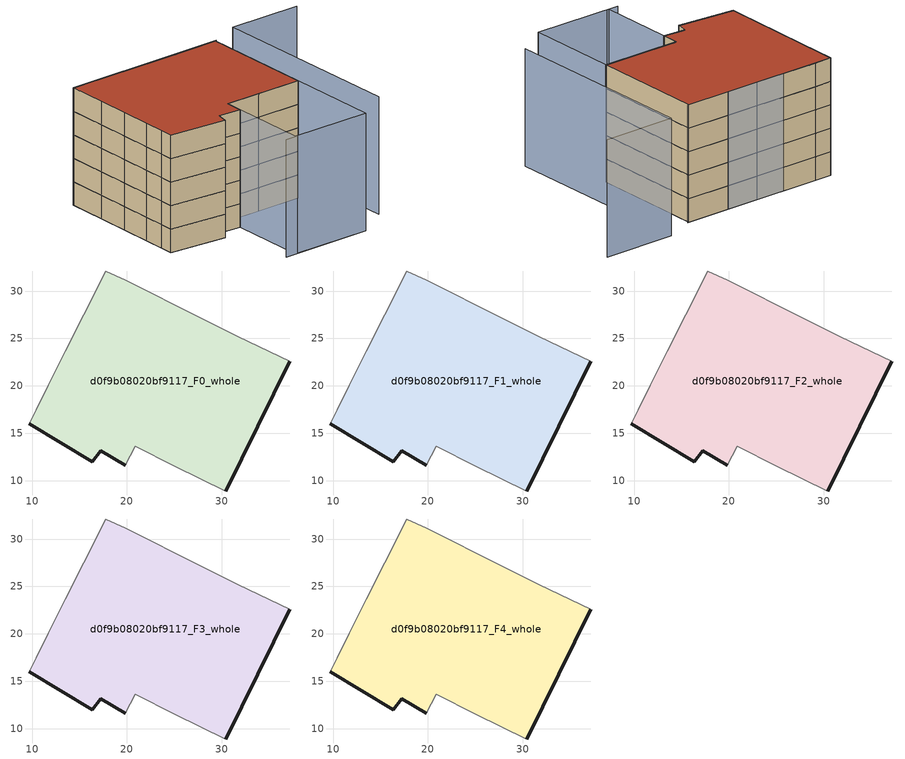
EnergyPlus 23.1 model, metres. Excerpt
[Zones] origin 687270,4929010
d0f9b08020bf9117_F0_whole
 floor ground (EU_floor_Construction): 30.42,8.92 37.17,22.58 31.73,25.18 27.86,27.12 19.9,31.12 17.79,32.11 15.46,27.48 13.52,23.64 11.72,20.05 10.43,17.49 9.7,16.02 16.35,11.99 17.25,13.18 19.82,11.62 20.88,13.66 25.02,11.55 z0
 wall outside (EU_wall_Construction): 19.82,11.62 17.25,13.18 16.35,11.99 9.7,16.02 / 37.17,22.58 30.42,8.92 z0:3
 wall adiabatic (EU_wall_Construction): 9.7,16.02 10.43,17.49 11.72,20.05 13.52,23.64 15.46,27.48 17.79,32.11 19.9,31.12 27.86,27.12 31.73,25.18 37.17,22.58 / 30.42,8.92 25.02,11.55 20.88,13.66 19.82,11.62 z0:3
d0f9b08020bf9117_F1_whole
 floor to d0f9b08020bf9117_F0_whole (EU_floor_Construction): 30.42,8.92 37.17,22.58 31.73,25.18 27.86,27.12 19.9,31.12 17.79,32.11 15.46,27.48 13.52,23.64 11.72,20.05 10.43,17.49 9.7,16.02 16.35,11.99 17.25,13.18 19.82,11.62 20.88,13.66 25.02,11.55 z3
 wall outside (EU_wall_Construction): 19.82,11.62 17.25,13.18 16.35,11.99 9.7,16.02 / 37.17,22.58 30.42,8.92 z3:6
 wall adiabatic (EU_wall_Construction): 9.7,16.02 10.43,17.49 11.72,20.05 13.52,23.64 15.46,27.48 17.79,32.11 19.9,31.12 27.86,27.12 31.73,25.18 37.17,22.58 / 30.42,8.92 25.02,11.55 20.88,13.66 19.82,11.62 z3:6
d0f9b08020bf9117_F2_whole
 floor to d0f9b08020bf9117_F1_whole (EU_floor_Construction): 30.42,8.92 37.17,22.58 31.73,25.18 27.86,27.12 19.9,31.12 17.79,32.11 15.46,27.48 13.52,23.64 11.72,20.05 10.43,17.49 9.7,16.02 16.35,11.99 17.25,13.18 19.82,11.62 20.88,13.66 25.02,11.55 z6
 wall outside (EU_wall_Construction): 19.82,11.62 17.25,13.18 16.35,11.99 9.7,16.02 / 37.17,22.58 30.42,8.92 z6:9
 wall adiabatic (EU_wall_Construction): 9.7,16.02 10.43,17.49 11.72,20.05 13.52,23.64 15.46,27.48 17.79,32.11 19.9,31.12 27.86,27.12 31.73,25.18 37.17,22.58 / 30.42,8.92 25.02,11.55 20.88,13.66 19.82,11.62 z6:9
d0f9b08020bf9117_F3_whole
 floor to d0f9b08020bf9117_F2_whole (EU_floor_Construction): 30.42,8.92 37.17,22.58 31.73,25.18 27.86,27.12 19.9,31.12 17.79,32.11 15.46,27.48 13.52,23.64 11.72,20.05 10.43,17.49 9.7,16.02 16.35,11.99 17.25,13.18 19.82,11.62 20.88,13.66 25.02,11.55 z9
 wall outside (EU_wall_Construction): 19.82,11.62 17.25,13.18 16.35,11.99 9.7,16.02 / 37.17,22.58 30.42,8.92 z9:12
 wall adiabatic (EU_wall_Construction): 9.7,16.02 10.43,17.49 11.72,20.05 13.52,23.64 15.46,27.48 17.79,32.11 19.9,31.12 27.86,27.12 31.73,25.18 37.17,22.58 / 30.42,8.92 25.02,11.55 20.88,13.66 19.82,11.62 z9:12
d0f9b08020bf9117_F4_whole
 floor to d0f9b08020bf9117_F3_whole (EU_floor_Construction): 30.42,8.92 37.17,22.58 31.73,25.18 27.86,27.12 19.9,31.12 17.79,32.11 15.46,27.48 13.52,23.64 11.72,20.05 10.43,17.49 9.7,16.02 16.35,11.99 17.25,13.18 19.82,11.62 20.88,13.66 25.02,11.55 z12
 wall outside (EU_wall_Construction): 19.82,11.62 17.25,13.18 16.35,11.99 9.7,16.02 / 37.17,22.58 30.42,8.92 z12:15
 wall adiabatic (EU_wall_Construction): 9.7,16.02 10.43,17.49 11.72,20.05 13.52,23.64 15.46,27.48 17.79,32.11 19.9,31.12 27.86,27.12 31.73,25.18 37.17,22.58 / 30.42,8.92 25.02,11.55 20.88,13.66 19.82,11.62 z12:15
 roof outside (EU_roof_Construction): 31.73,25.18 37.17,22.58 30.42,8.92 25.02,11.55 20.88,13.66 19.82,11.62 17.25,13.18 16.35,11.99 9.7,16.02 10.43,17.49 11.72,20.05 13.52,23.64 15.46,27.48 17.79,32.11 19.9,31.12 27.86,27.12 z15
shading: 14.05,3.18 24.94,-2.18 / 29.96,-1.6 41.55,22.24 / 41.55,22.24 50.35,17.96 / 37.3,22.47 31.73,25.18 / 31.77,25.24 17.79,32.11 / 30.43,8.94 24.93,-2.19 / 24.93,-2.19 15.34,2.55 / 15.34,2.55 20.84,13.68 / 20.84,13.68 30.43,8.94 z0:15
[Building]
EU S2 Campaign: North Axis=0; Terrain=City; Solar Distribution=FullExterior
[Site:Location]
Bologna: Latitude=44.5; Longitude=11.25; Time Zone=1; Elevation=37
[SizingPeriod:WeatherFileDays]
AnnualSizingPeriod: Begin Month=1; Begin Day of Month=1; End Month=12; End Day of Month=31; Day of Week for Start Day=Monday; Use Weather File Daylight Saving Period=No; Use Weather File Rain and Snow Indicators=No
[MATERIAL]
EU_InternalMass_Material: Roughness=MediumRough; Thickness=0.1; Conductivity=1; Density=1800; Specific Heat=900; Thermal Absorptance=0.9; Solar Absorptance=0.7; Visible Absorptance=0.7
[MATERIAL:NOMASS] Roughness=MediumRough; Thermal Absorptance=0.9; Solar Absorptance=0.7; Visible Absorptance=0.7
Name | Thermal Resistance
EU_wall_NoMass | 0.905828
EU_roof_NoMass | 0.37593
EU_floor_NoMass | 0.67114
[CONSTRUCTION]
EU_wall_Construction: EU_wall_NoMass
EU_roof_Construction: EU_roof_NoMass
EU_floor_Construction: EU_floor_NoMass
EU_InternalMass_Construction: EU_InternalMass_Material
[ZONE] Type=1; Multiplier=1; Ceiling Height=autocalculate; Volume=1082.69; Floor Area=autocalculate; Part of Total Floor Area=Yes
d0f9b08020bf9117_F0_whole; d0f9b08020bf9117_F1_whole; d0f9b08020bf9117_F2_whole; d0f9b08020bf9117_F3_whole; d0f9b08020bf9117_F4_whole
[INTERNALMASS] Construction=EU_InternalMass_Construction; Surface Area=353.432
Name | Zone or ZoneList
d0f9b08020bf9117_F0_whole_EU_InternalMass | d0f9b08020bf9117_F0_whole
d0f9b08020bf9117_F1_whole_EU_InternalMass | d0f9b08020bf9117_F1_whole
d0f9b08020bf9117_F2_whole_EU_InternalMass | d0f9b08020bf9117_F2_whole
d0f9b08020bf9117_F3_whole_EU_InternalMass | d0f9b08020bf9117_F3_whole
d0f9b08020bf9117_F4_whole_EU_InternalMass | d0f9b08020bf9117_F4_whole
[OTHEREQUIPMENT] Fuel Type=Electricity; Design Level Calculation Method=Watts/Area; Power per Zone Floor Area=1; Fraction Latent=0; Fraction Radiant=0; Fraction Lost=0; Carbon Dioxide Generation Rate=0; EndUse Subcategory=EU_Step8_InternalGains
Name | Zone or ZoneList or Space or SpaceList | Schedule
EU_Step8_InternalGain_d0f9b08020bf9117_F0_whole_f000 | d0f9b08020bf9117_F0_whole | EU_Step8_GainSchedule_d0f9b08020bf9117_F0_whole_f000
EU_Step8_InternalGain_d0f9b08020bf9117_F1_whole_f000 | d0f9b08020bf9117_F1_whole | EU_Step8_GainSchedule_d0f9b08020bf9117_F1_whole_f000
EU_Step8_InternalGain_d0f9b08020bf9117_F2_whole_f000 | d0f9b08020bf9117_F2_whole | EU_Step8_GainSchedule_d0f9b08020bf9117_F2_whole_f000
EU_Step8_InternalGain_d0f9b08020bf9117_F3_whole_f000 | d0f9b08020bf9117_F3_whole | EU_Step8_GainSchedule_d0f9b08020bf9117_F3_whole_f000
EU_Step8_InternalGain_d0f9b08020bf9117_F4_whole_f000 | d0f9b08020bf9117_F4_whole | EU_Step8_GainSchedule_d0f9b08020bf9117_F4_whole_f000
[ZONEVENTILATION:DESIGNFLOWRATE] Schedule=EU_AlwaysOn; Design Flow Rate Calculation Method=AirChanges/Hour; Air Changes per Hour=0.73129; Ventilation Type=Natural; Fan Pressure Rise=0; Fan Total Efficiency=1; Constant Term Coefficient=1; Temperature Term Coefficient=0; Velocity Term Coefficient=0; Velocity Squared Term Coefficient=0; Minimum Indoor Temperature=-100; Maximum Indoor Temperature=100; Delta Temperature=-100; Minimum Outdoor Temperature=-100; Maximum Outdoor Temperature=100; Maximum Wind Speed=40
Name | Zone or ZoneList or Space or SpaceList
EU_ConstantAir_d0f9b08020bf9117_F0_whole | d0f9b08020bf9117_F0_whole
EU_ConstantAir_d0f9b08020bf9117_F1_whole | d0f9b08020bf9117_F1_whole
EU_ConstantAir_d0f9b08020bf9117_F2_whole | d0f9b08020bf9117_F2_whole
EU_ConstantAir_d0f9b08020bf9117_F3_whole | d0f9b08020bf9117_F3_whole
EU_ConstantAir_d0f9b08020bf9117_F4_whole | d0f9b08020bf9117_F4_whole
[HVACTEMPLATE:THERMOSTAT] Constant Heating Setpoint=20; Constant Cooling Setpoint=50
EU_HeatOnly_d0f9b08020bf9117_F0_whole; EU_HeatOnly_d0f9b08020bf9117_F1_whole; EU_HeatOnly_d0f9b08020bf9117_F2_whole; EU_HeatOnly_d0f9b08020bf9117_F3_whole; EU_HeatOnly_d0f9b08020bf9117_F4_whole
[HVACTEMPLATE:ZONE:IDEALLOADSAIRSYSTEM] System Availability Schedule=EU_AlwaysOn; Maximum Heating Supply Air Temperature=50; Minimum Cooling Supply Air Temperature=13; Maximum Heating Supply Air Humidity Ratio=0.0156; Minimum Cooling Supply Air Humidity Ratio=0.0077; Heating Limit=NoLimit; Cooling Limit=NoLimit; Heating Availability Schedule=EU_AlwaysOn; Cooling Availability Schedule=EU_CoolingOff; Dehumidification Control Type=ConstantSensibleHeatRatio; Cooling Sensible Heat Ratio=0.7; Dehumidification Setpoint=60; Humidification Control Type=None; Humidification Setpoint=30; Outdoor Air Method=None; Outdoor Air Flow Rate per Person=0.00944; Outdoor Air Flow Rate per Zone Floor Area=0; Outdoor Air Flow Rate per Zone=0; Demand Controlled Ventilation Type=None; Outdoor Air Economizer Type=NoEconomizer; Heat Recovery Type=None; Sensible Heat Recovery Effectiveness=0.7; Latent Heat Recovery Effectiveness=0.65
Name | Template Thermostat
d0f9b08020bf9117_F0_whole | EU_HeatOnly_d0f9b08020bf9117_F0_whole
d0f9b08020bf9117_F1_whole | EU_HeatOnly_d0f9b08020bf9117_F1_whole
d0f9b08020bf9117_F2_whole | EU_HeatOnly_d0f9b08020bf9117_F2_whole
d0f9b08020bf9117_F3_whole | EU_HeatOnly_d0f9b08020bf9117_F3_whole
d0f9b08020bf9117_F4_whole | EU_HeatOnly_d0f9b08020bf9117_F4_whole
[SIZING:ZONE] Zone Cooling Design Supply Air Temperature Input Method=SupplyAirTemperature; Zone Cooling Design Supply Air Temperature=13; Zone Heating Design Supply Air Temperature Input Method=SupplyAirTemperature; Zone Heating Design Supply Air Temperature=50; Zone Cooling Design Supply Air Humidity Ratio=0.008; Zone Heating Design Supply Air Humidity Ratio=0.008; Cooling Design Air Flow Method=DesignDay; Cooling Design Air Flow Rate=0; Cooling Minimum Air Flow per Zone Floor Area=0.000762; Cooling Minimum Air Flow=0; Cooling Minimum Air Flow Fraction=0.2; Heating Design Air Flow Method=DesignDay; Heating Design Air Flow Rate=0; Heating Maximum Air Flow per Zone Floor Area=0.002032; Heating Maximum Air Flow=0.141576; Heating Maximum Air Flow Fraction=0.3; Account for Dedicated Outdoor Air System=No; Dedicated Outdoor Air System Control Strategy=NeutralSupplyAir; Dedicated Outdoor Air Low Setpoint Temperature for Design=autosize; Dedicated Outdoor Air High Setpoint Temperature for Design=autosize; Zone Load Sizing Method=Sensible Load Only No Latent Load; Zone Latent Cooling Design Supply Air Humidity Ratio Input Method=HumidityRatioDifference; Zone Cooling Design Supply Air Humidity Ratio Difference=0.005; Zone Latent Heating Design Supply Air Humidity Ratio Input Method=HumidityRatioDifference; Zone Humidification Design Supply Air Humidity Ratio Difference=0.005
d0f9b08020bf9117_F0_whole; d0f9b08020bf9117_F1_whole; d0f9b08020bf9117_F2_whole; d0f9b08020bf9117_F3_whole; d0f9b08020bf9117_F4_whole
[SCHEDULE:CONSTANT]
Name | Hourly Value
EU_AlwaysOn | 1
EU_CoolingOff | 0
[SCHEDULE:FILE] Column Number=1; Rows to Skip at Top=0; Number of Hours of Data=8760; Column Separator=Comma; Interpolate to Timestep=No; Minutes per Item=60; Adjust Schedule for Daylight Savings=Yes
Name | File
EU_Step8_GainSchedule_d0f9b08020bf9117_F0_whole_f000 | ../../schedules/d0f9b08020bf9117/d0f9b08020bf9117_F0_whole_f000_gain.csv
EU_Step8_GainSchedule_d0f9b08020bf9117_F1_whole_f000 | ../../schedules/d0f9b08020bf9117/d0f9b08020bf9117_F1_whole_f000_gain.csv
EU_Step8_GainSchedule_d0f9b08020bf9117_F2_whole_f000 | ../../schedules/d0f9b08020bf9117/d0f9b08020bf9117_F2_whole_f000_gain.csv
EU_Step8_GainSchedule_d0f9b08020bf9117_F3_whole_f000 | ../../schedules/d0f9b08020bf9117/d0f9b08020bf9117_F3_whole_f000_gain.csv
EU_Step8_GainSchedule_d0f9b08020bf9117_F4_whole_f000 | ../../schedules/d0f9b08020bf9117/d0f9b08020bf9117_F4_whole_f000_gain.csv
